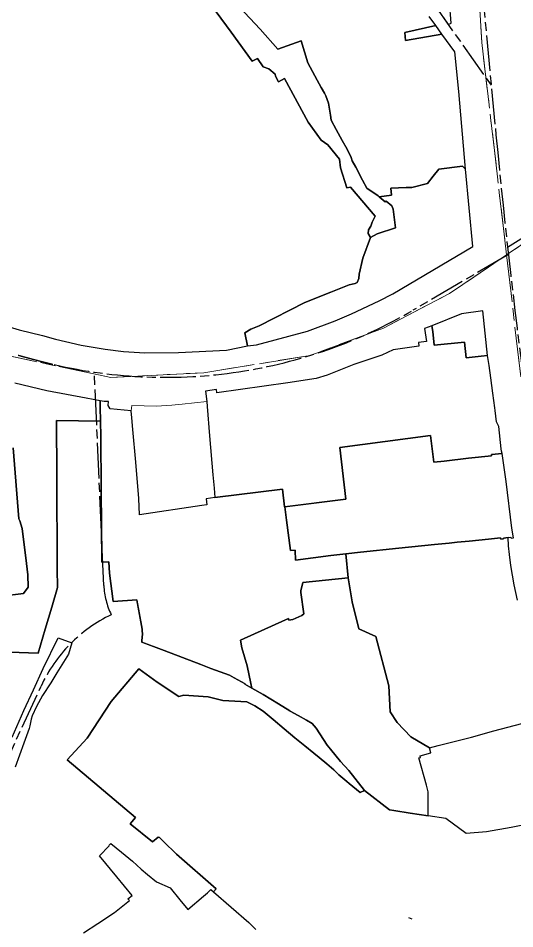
# Model space of a CAD drawing. Header units: millimetres. Extents: x 125232 to 134072, y 142885 to 152835.
# Drawn here: x 126413 to 126747, y 150087 to 150699 of the extents above; entities that cross this region are included whole.
import ezdxf

# ---------------------------------------------------------------- set-up
doc = ezdxf.new("R2010")
doc.units = ezdxf.units.MM
doc.linetypes.add('ACAD_ISO08W100', pattern=[36, 24, -3, 6, -3])
doc.linetypes.add('CENTER', pattern=[50.8, 31.75, -6.35, 6.35, -6.35])
for name, color, linetype in [('commerce', 10, 'Continuous'), ('commerce and residence', 32, 'Continuous'), ('green & plaza', 80, 'Continuous'), ('industry', 35, 'Continuous'), ('military', 76, 'Continuous'), ('research & university', 30, 'Continuous'), ('residence', 2, 'Continuous'), ('老城北中心线', 7, 'ACAD_ISO08W100')]:
    doc.layers.add(name, color=color, linetype=linetype)
for name, color, linetype, lineweight in [('government', 221, 'Continuous', 0), ('school', 31, 'Continuous', 0), ('super block', 6, 'CENTER', 0)]:
    doc.layers.add(name, color=color, linetype=linetype, lineweight=lineweight)

msp = doc.modelspace()

# ---------------------------------------------------------------- linework, layer by layer
at = {"layer": 'commerce'}
msp.add_lwpolyline([(126399.15, 150493.5), (126413.55, 150489.24), (126429.13, 150485.42), (126437.9, 150482.93), (126444.55, 150481.4), (126455.13, 150479.07), (126471.21, 150476.39), (126483.59, 150474.63), (126498.01, 150473.76), (126520.66, 150473.99), (126552.86, 150475.52), (126567.09, 150478.46), (126565.29, 150487.28), (126569.37, 150489.79), (126574.93, 150491.95), (126605.55, 150507.57), (126623.19, 150514.66), (126635.43, 150519.64), (126639.6, 150520.43), (126640.91, 150521.11), (126641.92, 150523.84), (126642.23, 150526.64), (126644.67, 150537.57), (126649.87, 150551.28), (126648.33, 150554.02), (126648.58, 150556.58), (126650.12, 150559.07), (126650.93, 150561.61), (126653.02, 150565.79), (126636.46, 150585.29), (126633.95, 150584.73), (126629.59, 150598.19), (126628.99, 150603.99), (126621.03, 150613.74), (126616.74, 150616.86), (126607.95, 150628.87), (126592.07, 150658.37), (126587.93, 150656.14), (126586.01, 150659.82), (126585.67, 150661.13), (126581.53, 150664.87), (126577.67, 150666.22), (126573.91, 150671.77), (126570.14, 150670.04), (126555.98, 150689.42), (126532.1, 150722.11)], dxfattribs=at)
msp.add_lwpolyline([(126741.05, 150387.23), (126738.31, 150406.09), (126731.16, 150405.42), (126731.24, 150404.63), (126715.72, 150402.93), (126699.38, 150401.08), (126692.52, 150400.3), (126690.22, 150418.16), (126629.16, 150410.26), (126633.29, 150375.32), (126592.23, 150370.25), (126593.35, 150361.3), (126595.96, 150340.8), (126599.07, 150341.12), (126599.48, 150334.46), (126623.09, 150337.63), (126633.15, 150338.75), (126643.09, 150339.85), (126668.94, 150342.4), (126692.83, 150344.87), (126702.78, 150345.9), (126708.07, 150346.45), (126716.24, 150347.29), (126729.19, 150348.63), (126737.38, 150349.48), (126737.48, 150348.58), (126739.33, 150348.79), (126739.38, 150349.2), (126742.48, 150349.59), (126744.29, 150349.82), (126744.38, 150349.12), (126746.02, 150349.35), (126744.95, 150355.97)], close=True, dxfattribs=at)
at = {"layer": 'commerce and residence'}
msp.add_lwpolyline([(126693.8, 150693.86), (126672.82, 150689.18), (126673.49, 150683.92), (126697.93, 150688.19)], close=True, dxfattribs=at)
at = {"layer": 'government'}
msp.add_lwpolyline([(126541.58, 150418.1), (126539.92, 150437.71), (126539.64, 150441.04), (126523.05, 150439.29), (126516.16, 150438.61), (126505.95, 150437.93), (126489.18, 150438.33), (126488.88, 150434.73), (126489.3, 150430.11), (126489.99, 150422.34), (126491.95, 150400.4), (126494.04, 150375.89), (126494.3, 150364.85), (126536.41, 150371.15), (126539.61, 150371.65), (126539.3, 150375.66), (126545.09, 150376.44), (126544.56, 150382.74), (126543.79, 150391.9)], close=True, dxfattribs=at)
at = {"layer": 'green & plaza'}
for points in [[(126532.1, 150722.11), (126555.98, 150689.42), (126570.14, 150670.04), (126573.91, 150671.77), (126577.67, 150666.22), (126581.53, 150664.87), (126585.67, 150661.13), (126586.01, 150659.82), (126587.93, 150656.14), (126592.07, 150658.37), (126607.95, 150628.87), (126616.74, 150616.86), (126621.03, 150613.74), (126628.99, 150603.99), (126629.59, 150598.19), (126633.95, 150584.73), (126636.46, 150585.29), (126653.02, 150565.79), (126650.93, 150561.61), (126650.12, 150559.07), (126648.58, 150556.58), (126648.33, 150554.02), (126649.87, 150551.28), (126654.34, 150553.85), (126666.73, 150557.89), (126665.05, 150570.33), (126664.27, 150572.57), (126660.31, 150575.86), (126659.71, 150575.4), (126655.59, 150578.8), (126654.97, 150579.32), (126647.34, 150584.57), (126644.54, 150589.92), (126640.07, 150598.69), (126637.45, 150602.95), (126636.88, 150605.14), (126634.14, 150610.84), (126630.67, 150616.54), (126626.84, 150624.02), (126623.41, 150630.33), (126622.88, 150633.61), (126621.47, 150641.77), (126619.84, 150646.72), (126618.88, 150648.47), (126616.74, 150652.2), (126614, 150657.19), (126607.61, 150668.78), (126603.11, 150683.72), (126587.43, 150678), (126575.52, 150691.42), (126561.62, 150706.26)], [(126407.04, 150272.48), (126426.31, 150271.86), (126430.99, 150288.06), (126435.32, 150302.91), (126439.16, 150316.03), (126439.06, 150328.62), (126438.79, 150391.32), (126438.46, 150428.37), (126468.14, 150427.88), (126468.01, 150437.23), (126467.97, 150441.57), (126458.53, 150443.3), (126432.11, 150448.27), (126410.44, 150453.37)], [(126409.51, 150410.02), (126413.29, 150362.27), (126413.82, 150360.9), (126415.4, 150355.63), (126418.45, 150332.21), (126419.21, 150324.56), (126419.47, 150316.25), (126416.41, 150311.89), (126401.84, 150310.09)]]:
    msp.add_lwpolyline(points, dxfattribs=at)
msp.add_lwpolyline([(126713.79, 150597.25), (126711.84, 150599.41), (126695.77, 150597.33), (126692.05, 150592.54), (126688.24, 150587.72), (126677.63, 150585.07), (126673.89, 150584.92), (126663.59, 150584.54), (126664.06, 150579.91), (126655.59, 150578.8), (126659.71, 150575.4), (126660.31, 150575.86), (126664.27, 150572.57), (126665.05, 150570.33), (126666.73, 150557.89), (126654.34, 150553.85), (126649.87, 150551.28), (126644.67, 150537.57), (126642.23, 150526.64), (126641.92, 150523.84), (126640.91, 150521.11), (126639.6, 150520.43), (126635.43, 150519.64), (126623.19, 150514.66), (126605.55, 150507.57), (126574.93, 150491.95), (126569.37, 150489.79), (126565.29, 150487.28), (126567.09, 150478.46), (126573.24, 150479.27), (126607.39, 150488.46), (126626.15, 150495.39), (126637.04, 150499.98), (126655.65, 150508.82), (126664.93, 150513.61), (126691.8, 150529.48), (126718.66, 150545.35)], close=True, dxfattribs=at)
at = {"layer": 'industry'}
msp.add_lwpolyline([(126698.62, 150699.47), (126702.13, 150694.51), (126704.2, 150695.61), (126702.94, 150709.8)], dxfattribs=at)
at = {"layer": 'military'}
for points in [[(126456.62, 150083.81), (126466.34, 150090.12), (126477.55, 150097.42), (126487.58, 150105.49), (126486.6, 150106.7), (126489.39, 150108.97), (126479.17, 150121.42), (126467.59, 150135.52), (126473.93, 150142.23), (126473.69, 150142.48), (126475.18, 150143.93), (126482.35, 150137.98), (126489.59, 150132.08), (126495.57, 150126.64), (126499.7, 150123.08), (126505.84, 150118.04), (126514.99, 150114.04), (126521.46, 150106.1), (126526.89, 150099.45), (126537.38, 150108.53), (126540.11, 150110.79), (126542.4, 150113.01), (126544.27, 150111.39), (126546.01, 150113.42), (126519.27, 150136.62), (126510.56, 150145.24), (126507.9, 150147.87), (126506.98, 150148.23), (126503.11, 150145.11), (126488.24, 150157.22), (126491.65, 150161.43), (126445.83, 150200.09), (126459.3, 150214.69), (126475.27, 150239.37), (126493.99, 150261.41), (126506.31, 150252.36), (126520.85, 150242.75), (126524.3, 150243.73), (126540.68, 150242.61), (126550.58, 150240), (126566.52, 150239.21), (126572.11, 150236.47), (126577.51, 150232.79), (126584.25, 150227.23), (126591.85, 150220.96), (126599, 150215.05), (126605.72, 150209.5), (126611.65, 150204.6), (126615.19, 150201.68), (126620.39, 150197.38), (126625.05, 150193.53), (126628.42, 150190.13), (126633.83, 150185.62), (126635.46, 150184.27), (126642.84, 150178.13), (126645.78, 150179.55), (126635.31, 150192.98), (126629.66, 150199.13), (126622.97, 150207.29), (126620.73, 150210.01), (126613.21, 150221.46), (126610.53, 150224.6), (126606.72, 150226.82), (126601.22, 150229.88), (126595.84, 150232.9), (126595.52, 150233.05), (126587.97, 150237.86), (126577.59, 150244.08), (126569.99, 150248.41), (126565.37, 150251.06), (126565.43, 150251.29), (126558.12, 150255.19), (126554.87, 150257), (126542.51, 150261.67), (126535.66, 150264.23), (126511.06, 150273.57), (126496.05, 150279.18), (126496.31, 150283.54), (126496.47, 150283.84), (126496.13, 150288.08), (126492.59, 150307.71), (126476.75, 150306.66), (126474.22, 150325.65), (126473.73, 150333.32), (126469.07, 150333.02), (126468.64, 150381.89), (126468.29, 150417.8), (126468.14, 150427.88), (126438.46, 150428.37), (126438.79, 150391.32), (126439.06, 150328.62), (126439.16, 150316.03), (126435.32, 150302.91), (126430.99, 150288.06), (126426.31, 150271.86), (126407.04, 150272.48)], [(126408.8, 150215.43), (126416.48, 150233.34), (126423.12, 150247.16), (126429.64, 150261.58), (126439.73, 150282.16), (126448.97, 150278.78), (126446.67, 150271.25), (126438.83, 150258.56), (126434.72, 150251.91), (126429.1, 150243.31), (126425.21, 150235.98), (126422.27, 150229.66), (126421.58, 150227.58), (126420.73, 150223.06), (126420.25, 150221.17), (126416.67, 150211.37), (126410.75, 150195.16)]]:
    msp.add_lwpolyline(points, dxfattribs=at)
at = {"layer": 'research & university'}
msp.add_lwpolyline([(126761.14, 150157.9), (126744.53, 150154.73), (126727.86, 150151.62), (126714.19, 150150.66), (126700.61, 150160.6), (126688.69, 150162.44), (126676.51, 150164.32), (126665.49, 150166.03), (126662.56, 150166.51), (126645.78, 150179.55), (126642.84, 150178.13), (126635.46, 150184.27), (126633.83, 150185.62), (126628.42, 150190.13), (126625.05, 150193.53), (126620.39, 150197.38), (126615.19, 150201.68), (126611.65, 150204.6), (126605.72, 150209.5), (126599, 150215.05), (126591.85, 150220.96), (126584.25, 150227.23), (126577.51, 150232.79), (126572.11, 150236.47), (126566.52, 150239.21), (126550.58, 150240), (126540.68, 150242.61), (126524.3, 150243.73), (126520.85, 150242.75), (126506.31, 150252.36), (126493.99, 150261.41), (126475.27, 150239.37), (126459.3, 150214.69), (126445.83, 150200.09), (126491.65, 150161.43), (126488.24, 150157.22), (126503.11, 150145.11), (126506.98, 150148.23), (126507.9, 150147.87), (126510.56, 150145.24), (126519.27, 150136.62), (126546.01, 150113.42), (126544.27, 150111.39), (126567.95, 150090.74), (126568.67, 150090.05), (126572.77, 150086.13)], dxfattribs=at)
at = {"layer": 'residence'}
for points in [[(126561.62, 150706.26), (126575.52, 150691.42), (126587.43, 150678), (126603.11, 150683.72), (126607.61, 150668.78), (126614, 150657.19), (126616.74, 150652.2), (126618.88, 150648.47), (126619.84, 150646.72), (126621.47, 150641.77), (126622.88, 150633.61), (126623.41, 150630.33), (126626.84, 150624.02), (126630.67, 150616.54), (126634.14, 150610.84), (126636.88, 150605.14), (126637.45, 150602.95), (126640.07, 150598.69), (126644.54, 150589.92), (126647.34, 150584.57), (126654.97, 150579.32), (126655.59, 150578.8), (126664.06, 150579.91), (126663.59, 150584.54), (126673.89, 150584.92), (126677.63, 150585.07), (126688.24, 150587.72), (126692.05, 150592.54), (126695.77, 150597.33), (126711.84, 150599.41), (126713.79, 150597.25), (126709.17, 150649.55), (126706.58, 150676.31), (126697.93, 150688.19), (126673.49, 150683.92), (126672.82, 150689.18), (126693.8, 150693.86), (126689.27, 150700.07)], [(126401.84, 150310.09), (126416.41, 150311.89), (126419.47, 150316.25), (126419.21, 150324.56), (126418.45, 150332.21), (126415.4, 150355.63), (126413.82, 150360.9), (126413.29, 150362.27), (126409.51, 150410.02)], [(126748.78, 150307.42), (126746.45, 150317.85), (126744.22, 150330.72), (126743.4, 150338.31), (126742.78, 150344.05), (126742.48, 150349.59), (126739.38, 150349.2), (126739.33, 150348.79), (126737.48, 150348.58), (126737.38, 150349.48), (126729.19, 150348.63), (126716.24, 150347.29), (126708.07, 150346.45), (126702.78, 150345.9), (126692.83, 150344.87), (126668.94, 150342.4), (126643.09, 150339.85), (126633.15, 150338.75), (126634.79, 150322.47), (126637.6, 150306.4), (126641.99, 150288.27), (126653.39, 150283.18), (126662.06, 150250), (126663.12, 150232.51), (126667.81, 150225.3), (126676.86, 150215.68), (126689.56, 150208.25), (126695.28, 150209.75), (126717.86, 150215.47), (126732.91, 150219.73), (126751.63, 150224.65)], [(126456.62, 150083.81), (126466.34, 150090.12), (126477.55, 150097.42), (126487.58, 150105.49), (126486.6, 150106.7), (126489.39, 150108.97), (126479.17, 150121.42), (126467.59, 150135.52), (126473.93, 150142.23), (126473.69, 150142.48), (126475.18, 150143.93), (126482.35, 150137.98), (126489.59, 150132.08), (126495.57, 150126.64), (126499.7, 150123.08), (126505.84, 150118.04), (126514.99, 150114.04), (126521.46, 150106.1), (126526.89, 150099.45), (126537.38, 150108.53), (126540.11, 150110.79), (126542.4, 150113.01), (126544.27, 150111.39), (126567.95, 150090.74), (126568.67, 150090.05), (126572.77, 150086.13)]]:
    msp.add_lwpolyline(points, dxfattribs=at)
for points in [[(126725.4, 150502.14), (126711.17, 150499.94), (126691.08, 150492.08), (126691.76, 150488.18), (126692.68, 150478.95), (126713.08, 150481), (126714.18, 150470.57), (126724.25, 150471.63), (126728.57, 150472.08)], [(126733.65, 150435), (126733.45, 150436.75), (126732.17, 150446.65), (126730.86, 150457.11), (126729.61, 150465.32), (126728.57, 150472.08), (126724.25, 150471.63), (126714.18, 150470.57), (126713.08, 150481), (126692.68, 150478.95), (126691.76, 150488.18), (126691.08, 150492.08), (126686.21, 150490.27), (126687.47, 150481.5), (126682.16, 150480.72), (126682.45, 150478.34), (126665.05, 150475.84), (126657.35, 150472.28), (126646.67, 150468.57), (126638.62, 150465.95), (126620.61, 150458.89), (126613.2, 150456.52), (126594.18, 150453.76), (126546.49, 150447.02), (126546.2, 150449.06), (126538.77, 150448.05), (126539.65, 150441.04), (126539.64, 150441.04), (126539.92, 150437.71), (126541.58, 150418.1), (126543.79, 150391.9), (126544.56, 150382.74), (126545.09, 150376.44), (126590.61, 150382.16), (126591.89, 150370.21), (126633.29, 150375.32), (126629.16, 150410.26), (126690.22, 150418.16), (126692.52, 150400.3), (126699.38, 150401.08), (126715.72, 150402.93), (126731.24, 150404.63), (126731.16, 150405.42), (126738.31, 150406.09), (126738.05, 150407.67), (126737.69, 150409.25), (126736.24, 150424.38), (126734.63, 150427.5)], [(126602.87, 150312.58), (126602.92, 150313.89), (126604.24, 150319.4), (126634.79, 150322.47), (126633.15, 150338.75), (126623.09, 150337.63), (126599.48, 150334.46), (126599.07, 150341.12), (126595.96, 150340.8), (126593.35, 150361.3), (126592.23, 150370.25), (126591.89, 150370.21), (126590.61, 150382.16), (126545.09, 150376.44), (126539.3, 150375.66), (126539.61, 150371.65), (126536.41, 150371.15), (126494.3, 150364.85), (126494.04, 150375.89), (126491.95, 150400.4), (126489.99, 150422.34), (126489.3, 150430.11), (126488.88, 150434.73), (126474.74, 150436.2), (126473.3, 150438.45), (126473.61, 150441.19), (126470.72, 150441.11), (126467.97, 150441.57), (126468.01, 150437.23), (126468.29, 150417.8), (126468.64, 150381.89), (126469.07, 150333.02), (126473.73, 150333.32), (126474.22, 150325.65), (126476.75, 150306.66), (126492.61, 150307.71), (126492.64, 150307.47), (126496.13, 150288.08), (126496.47, 150283.84), (126496.31, 150283.54), (126496.06, 150279.26), (126496.61, 150278.98), (126511.06, 150273.57), (126535.66, 150264.23), (126542.51, 150261.67), (126554.87, 150257), (126558.12, 150255.19), (126565.43, 150251.29), (126565.37, 150251.06), (126569.99, 150248.41), (126569.35, 150251.49), (126566.84, 150263.36), (126563.28, 150275.42), (126562.43, 150280.67), (126585.71, 150291.12), (126594.62, 150295.24), (126594.79, 150294.15), (126597.55, 150294.56), (126603.71, 150297.09), (126605.03, 150298.29)], [(126676.86, 150215.68), (126667.81, 150225.3), (126663.12, 150232.51), (126662.06, 150250), (126653.39, 150283.18), (126641.99, 150288.27), (126637.6, 150306.4), (126634.79, 150322.47), (126604.24, 150319.4), (126602.92, 150313.89), (126602.87, 150312.58), (126605.03, 150298.29), (126603.71, 150297.09), (126597.55, 150294.56), (126594.79, 150294.15), (126594.62, 150295.24), (126585.71, 150291.12), (126562.43, 150280.67), (126563.28, 150275.42), (126566.84, 150263.36), (126569.35, 150251.49), (126569.99, 150248.41), (126577.59, 150244.08), (126587.97, 150237.86), (126595.52, 150233.05), (126595.84, 150232.9), (126601.22, 150229.88), (126606.72, 150226.82), (126610.53, 150224.6), (126613.21, 150221.46), (126620.73, 150210.01), (126622.97, 150207.29), (126629.66, 150199.13), (126635.31, 150192.98), (126645.78, 150179.55), (126662.56, 150166.51), (126665.49, 150166.03), (126676.51, 150164.32), (126688.69, 150162.44), (126688.7, 150178.74), (126687.51, 150183.11), (126682.46, 150201.39), (126683.54, 150201.69), (126683.22, 150202.84), (126690.44, 150204.84), (126689.54, 150208.26)]]:
    msp.add_lwpolyline(points, close=True, dxfattribs=at)
at = {"layer": 'school'}
msp.add_lwpolyline([(126751.63, 150224.65), (126732.91, 150219.73), (126717.86, 150215.47), (126695.28, 150209.75), (126689.55, 150208.24), (126690.44, 150204.84), (126683.22, 150202.84), (126683.54, 150201.69), (126682.46, 150201.39), (126687.51, 150183.11), (126688.7, 150178.74), (126688.69, 150162.44), (126700.61, 150160.6), (126714.19, 150150.66), (126727.86, 150151.62), (126744.53, 150154.73), (126761.14, 150157.9)], dxfattribs=at)
at = {"layer": 'super block'}
for points in [[(126738.42, 151521.59), (126715.6, 151125.6), (126711.74, 150895.91), (126724.71, 150682.58), (126741.37, 150539.72), (126783.87, 150568.57), (126833.23, 150604.01), (126924.48, 150694.28), (126955.95, 150720.13), (127137.14, 150836.79), (127254.79, 150946.37), (127278.82, 150970.57)], [(127278.82, 150970.57), (127254.79, 150946.37), (127137.14, 150836.79), (126955.95, 150720.13), (126924.48, 150694.28), (126833.23, 150604.01), (126783.87, 150568.57), (126741.37, 150539.72), (126768.37, 150308.28), (126787.78, 150258.68), (126814.11, 150217.14), (126850.23, 150178.27), (126988.22, 150067.92), (127022.59, 150032.25), (127062.59, 149975.28), (127166.15, 149985.91), (127471.19, 149995.32), (127600.36, 150044.93), (127700.28, 150121.26), (127782.9, 150206.49), (127908.74, 150328.28)]]:
    msp.add_lwpolyline(points, close=True, dxfattribs=at)
for points in [[(125991.79, 150710), (126003.31, 150620.68), (125991.42, 150506.33), (125946.72, 150449.73), (125927.1, 150353.68), (126100.79, 150332.96), (126164.04, 150341.72), (126222.13, 150368.83), (126299.5, 150439.48), (126360.46, 150476.19), (126390.45, 150475.28), (126475.02, 150457.25), (126537.61, 150460.45), (126609.15, 150472.03), (126658.56, 150490.43), (126702.95, 150513.64), (126741.37, 150539.72), (126724.71, 150682.58), (126711.74, 150895.91)], [(126768.37, 150308.28), (126741.37, 150539.72), (126702.95, 150513.64), (126658.56, 150490.43), (126609.15, 150472.03), (126537.61, 150460.45), (126475.02, 150457.25), (126390.45, 150475.28), (126360.46, 150476.19), (126299.5, 150439.48), (126222.13, 150368.83), (126164.04, 150341.72), (126100.79, 150332.96), (125927.1, 150353.68), (125920.42, 150320.96), (125937.65, 150236.25), (125933.78, 150194.49), (125892.15, 150063.23), (125800.08, 149993.12), (125742.76, 149889.17)]]:
    msp.add_lwpolyline(points, dxfattribs=at)
at = {"layer": '老城北中心线', "linetype": 'ACAD_ISO08W100', "lineweight": 25}
for p, q in [((126717.51, 150794.79), (126734.26, 150620.37)), ((126670.46, 150739.4), (126731.05, 150653.76)), ((126742.08, 150544.89), (126791.76, 150575.87)), ((126742.63, 150540.01), (126678.39, 150502.46)), ((126470.41, 150317.39), (126464.09, 150460.66)), ((126400.38, 150189.48), (126428.24, 150249.74)), ((126675.37, 150094.23), (126677.59, 150093.16))]:
    msp.add_line(p, q, dxfattribs=at)
at = {"layer": '老城北中心线', "linetype": 'ACAD_ISO08W100', "lineweight": 25, "flags": 128}
msp.add_lwpolyline([(126412.8, 150472.25), (126412.93, 150472.21), (126413.06, 150472.17), (126413.2, 150472.14), (126413.33, 150472.1), (126413.47, 150472.06), (126413.6, 150472.03), (126413.73, 150471.99, 0.000001), (126413.87, 150471.95, 0.000001), (126414, 150471.92, 0.000001), (126414.14, 150471.88, 0.000002), (126414.27, 150471.84, 0.000002), (126414.4, 150471.81, 0.000002), (126414.54, 150471.77, 0.000002), (126414.67, 150471.73, 0.000002), (126414.8, 150471.7, 0.000002), (126414.94, 150471.66, 0.000002), (126415.07, 150471.62, 0.000003), (126415.21, 150471.59, 0.000003), (126415.34, 150471.55, 0.000003), (126415.47, 150471.51, 0.000003), (126415.61, 150471.48, 0.000003), (126415.74, 150471.44, 0.000003), (126415.88, 150471.41, 0.000003), (126416.01, 150471.37, 0.000004), (126416.14, 150471.33, 0.000004), (126416.28, 150471.3, 0.000004), (126416.41, 150471.26, 0.000004), (126416.55, 150471.22, 0.000004), (126416.68, 150471.19, 0.000004), (126416.81, 150471.15, 0.000004), (126416.95, 150471.11, 0.000005), (126417.08, 150471.08, 0.000005), (126417.22, 150471.04, 0.000005), (126417.35, 150471, 0.000005), (126417.49, 150470.97, 0.000005), (126417.62, 150470.93, 0.000005), (126417.75, 150470.89, 0.000005), (126417.89, 150470.86, 0.000006), (126418.02, 150470.82, 0.000006), (126418.16, 150470.79, 0.000006), (126418.29, 150470.75, 0.000006), (126418.42, 150470.71, 0.000006), (126418.56, 150470.68, 0.000006), (126418.69, 150470.64, 0.000007), (126418.83, 150470.6, 0.000007), (126418.96, 150470.57, 0.000007), (126419.09, 150470.53, 0.000007), (126419.23, 150470.5, 0.000007), (126419.36, 150470.46, 0.000007), (126419.5, 150470.42, 0.000007), (126419.63, 150470.39, 0.000008), (126419.76, 150470.35, 0.000008), (126419.9, 150470.31, 0.000008), (126420.03, 150470.28, 0.000008), (126420.17, 150470.24, 0.000008), (126420.3, 150470.21, 0.000008), (126420.43, 150470.17, 0.000008), (126420.57, 150470.13, 0.000009), (126420.7, 150470.1, 0.000009), (126420.84, 150470.06, 0.000009), (126420.97, 150470.03, 0.000009), (126421.11, 150469.99, 0.000009), (126421.24, 150469.95, 0.000009), (126421.37, 150469.92, 0.000009), (126421.51, 150469.88, 0.00001), (126421.64, 150469.85, 0.00001), (126421.78, 150469.81, 0.00001), (126421.91, 150469.77, 0.00001), (126422.04, 150469.74, 0.00001), (126422.18, 150469.7, 0.00001), (126422.31, 150469.67, 0.00001), (126422.45, 150469.63, 0.000011), (126422.58, 150469.59, 0.000011), (126422.72, 150469.56, 0.000011), (126422.85, 150469.52, 0.000011), (126422.98, 150469.49, 0.000011), (126423.12, 150469.45, 0.000011), (126423.25, 150469.42, 0.000011), (126423.39, 150469.38, 0.000012), (126423.52, 150469.34, 0.000012), (126423.65, 150469.31, 0.000012), (126423.79, 150469.27, 0.000012), (126423.92, 150469.24, 0.000012), (126424.06, 150469.2, 0.000012), (126424.19, 150469.17, 0.000012), (126424.33, 150469.13, 0.000013), (126424.46, 150469.1, 0.000013), (126424.59, 150469.06, 0.000013), (126424.73, 150469.03, 0.000013), (126424.86, 150468.99, 0.000013), (126425, 150468.95, 0.000013), (126425.13, 150468.92, 0.000014), (126425.27, 150468.88, 0.000014), (126425.4, 150468.85, 0.000014), (126425.54, 150468.81, 0.000014), (126425.67, 150468.78, 0.000014), (126425.8, 150468.74, 0.000014), (126425.94, 150468.71, 0.000014), (126426.07, 150468.67, 0.000015), (126426.21, 150468.64, 0.000015), (126426.34, 150468.6, 0.000015), (126426.48, 150468.57, 0.000015), (126426.61, 150468.53, 0.000015), (126426.74, 150468.5, 0.000015), (126426.88, 150468.46, 0.000015), (126427.01, 150468.43, 0.000016), (126427.15, 150468.39, 0.000016), (126427.28, 150468.36, 0.000016), (126427.42, 150468.32, 0.000016), (126427.55, 150468.29, 0.000016), (126427.69, 150468.25, 0.000016), (126427.82, 150468.22, 0.000016), (126427.95, 150468.19, 0.000017), (126428.09, 150468.15, 0.000017), (126428.22, 150468.12, 0.000017), (126428.36, 150468.08, 0.000017), (126428.49, 150468.05, 0.000017), (126428.63, 150468.01, 0.000017), (126428.76, 150467.98, 0.000017), (126428.9, 150467.94, 0.000018), (126429.03, 150467.91, 0.000018), (126429.17, 150467.88, 0.000018), (126429.3, 150467.84, 0.000018), (126429.44, 150467.81, 0.000018), (126429.57, 150467.77, 0.000018), (126429.7, 150467.74, 0.000018), (126429.84, 150467.7, 0.000019), (126429.97, 150467.67, 0.000019), (126430.11, 150467.64, 0.000019), (126430.24, 150467.6, 0.000019), (126430.38, 150467.57, 0.000019), (126430.51, 150467.53, 0.000019), (126430.65, 150467.5, 0.00002), (126430.78, 150467.47, 0.00002), (126430.92, 150467.43, 0.00002), (126431.05, 150467.4, 0.00002), (126431.19, 150467.37, 0.00002), (126431.32, 150467.33, 0.00002), (126431.46, 150467.3, 0.00002), (126431.59, 150467.26, 0.000021), (126431.73, 150467.23, 0.000021), (126431.86, 150467.2, 0.000021), (126431.99, 150467.16, 0.000021), (126432.13, 150467.13, 0.000021), (126432.26, 150467.1, 0.000021), (126432.4, 150467.06, 0.000021), (126432.53, 150467.03, 0.000022), (126432.67, 150467, 0.000022), (126432.8, 150466.97, 0.000022), (126432.94, 150466.93, 0.000022), (126433.07, 150466.9, 0.000022), (126433.21, 150466.87, 0.000022), (126433.34, 150466.83, 0.000022), (126433.48, 150466.8, 0.000023), (126433.61, 150466.77, 0.000023), (126433.75, 150466.73, 0.000023), (126433.88, 150466.7, 0.000023), (126434.02, 150466.67, 0.000023), (126434.15, 150466.64, 0.000023), (126434.29, 150466.6, 0.000023), (126434.42, 150466.57, 0.000024), (126434.56, 150466.54, 0.000024), (126434.69, 150466.51, 0.000024), (126434.83, 150466.47, 0.000024), (126434.96, 150466.44, 0.000024), (126435.1, 150466.41, 0.000024), (126435.23, 150466.38, 0.000024), (126435.37, 150466.34, 0.000025), (126435.5, 150466.31, 0.000025), (126435.64, 150466.28, 0.000025), (126435.77, 150466.25, 0.000025), (126435.91, 150466.22, 0.000025), (126436.04, 150466.18, 0.000025), (126436.18, 150466.15, 0.000026), (126436.31, 150466.12, 0.000026), (126436.45, 150466.09, 0.000026), (126436.59, 150466.06, 0.000026), (126436.72, 150466.03, 0.000026), (126436.86, 150465.99, 0.000026), (126436.99, 150465.96)], format="xyb", dxfattribs=at)
at = {"layer": '老城北中心线', "linetype": 'ACAD_ISO08W100', "lineweight": 25}
for centre, radius, start, end in [((131711.37, 151098.2), 5000, 185.48389, 187.66134), ((126511.86, 150787.36), 330.01, 256.88787, 300.30841), ((126520.36, 150319.6), 50, 182.52722, 205.9052), ((126519.01, 150207.77), 100, 115.86358, 155.18471)]:
    msp.add_arc(centre, radius, start, end, dxfattribs=at)

doc.saveas('drawing.dxf')
